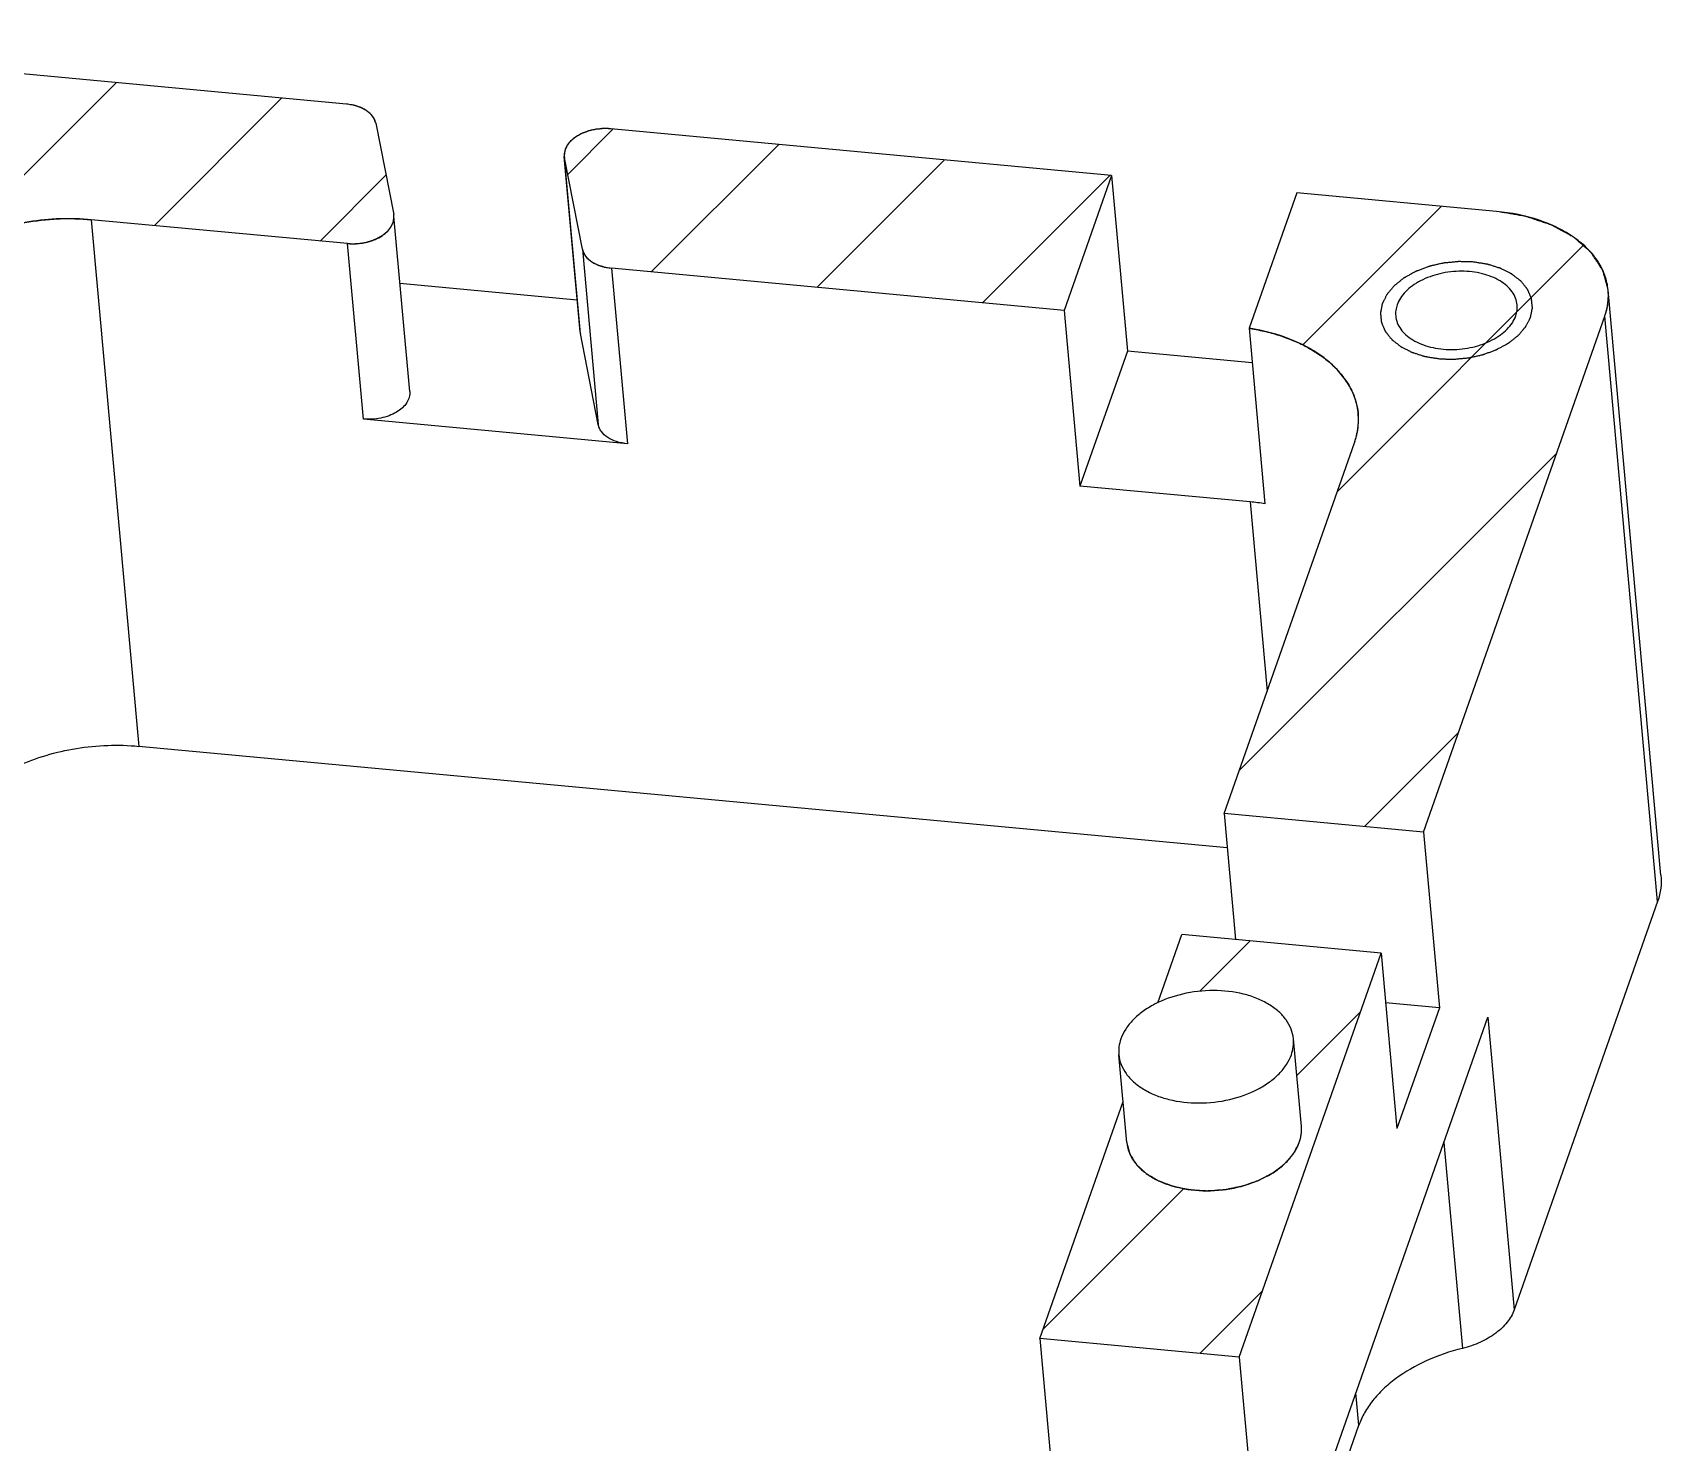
# Model space of a CAD drawing. Header units: millimetres. Extents: x 0 to 420, y 0 to 297.
# Drawn here: x 377.14 to 387.82, y 109.65 to 118.9 of the extents above; entities that cross this region are included whole.
import ezdxf

# ---------------------------------------------------------------- set-up
doc = ezdxf.new("R2010")
doc.units = ezdxf.units.MM
doc.header["$LTSCALE"] = 23.1
doc.layers.get('0').update_dxf_attribs({"linetype": 'CONTINUOUS'})
for name, color, linetype in [('03_ALL_AXES', 7, 'CONTINUOUS'), ('09_ALL_ROUNDS', 7, 'CONTINUOUS'), ('11_ALL_COSMETICS', 7, 'CONTINUOUS'), ('20_ALL_FEATURES', 7, 'CONTINUOUS')]:
    doc.layers.add(name, color=color, linetype=linetype)

msp = doc.modelspace()

# ---------------------------------------------------------------- linework, layer by layer
at = {"color": 4}
for points in [[(386.591, 117.393), (386.583, 117.394), (386.567, 117.394), (386.547, 117.395), (386.531, 117.395), (386.519, 117.395), (386.509, 117.396), (386.502, 117.396), (386.498, 117.396), (386.495, 117.396), (386.492, 117.396), (386.488, 117.395), (386.481, 117.395), (386.467, 117.393), (386.446, 117.391), (386.426, 117.389), (386.412, 117.388), (386.405, 117.387), (386.401, 117.387), (386.398, 117.387), (386.395, 117.386), (386.391, 117.385), (386.384, 117.384), (386.37, 117.381), (386.355, 117.377), (386.339, 117.373), (386.327, 117.371), (386.317, 117.369), (386.311, 117.367), (386.307, 117.366), (386.304, 117.366), (386.301, 117.364), (386.297, 117.363), (386.291, 117.361), (386.282, 117.357), (386.27, 117.353), (386.259, 117.349), (386.248, 117.345), (386.237, 117.341), (386.228, 117.337), (386.221, 117.335), (386.218, 117.334), (386.215, 117.333), (386.213, 117.331), (386.209, 117.329), (386.204, 117.326), (386.196, 117.322), (386.186, 117.317), (386.176, 117.311), (386.167, 117.306), (386.157, 117.301), (386.149, 117.296), (386.144, 117.293), (386.14, 117.292), (386.138, 117.29), (386.136, 117.289), (386.133, 117.287), (386.129, 117.283), (386.122, 117.278), (386.114, 117.271), (386.106, 117.265), (386.098, 117.259), (386.09, 117.252), (386.083, 117.247), (386.079, 117.244), (386.076, 117.241), (386.074, 117.24), (386.072, 117.238), (386.07, 117.236), (386.067, 117.232), (386.062, 117.226), (386.056, 117.219), (386.05, 117.212), (386.044, 117.205), (386.038, 117.197), (386.032, 117.192), (386.029, 117.187), (386.027, 117.185), (386.025, 117.183), (386.024, 117.181), (386.023, 117.179), (386.021, 117.174), (386.017, 117.168), (386.014, 117.16), (386.01, 117.152), (386.006, 117.145), (386.002, 117.138), (386, 117.133), (385.998, 117.129), (385.996, 117.126), (385.995, 117.123), (385.994, 117.121), (385.993, 117.119), (385.993, 117.117), (385.992, 117.114), (385.991, 117.11), (385.99, 117.105), (385.989, 117.098), (385.988, 117.09), (385.986, 117.082), (385.985, 117.076), (385.984, 117.071), (385.983, 117.067), (385.982, 117.064), (385.982, 117.061), (385.981, 117.059), (385.982, 117.057), (385.982, 117.054), (385.982, 117.051), (385.983, 117.047), (385.983, 117.042), (385.984, 117.036), (385.985, 117.028), (385.985, 117.02), (385.986, 117.014), (385.987, 117.009), (385.987, 117.005), (385.987, 117.002), (385.988, 116.999), (385.988, 116.997), (385.989, 116.995), (385.99, 116.993), (385.991, 116.99), (385.993, 116.986), (385.995, 116.981), (385.997, 116.975), (386.001, 116.968), (386.004, 116.96), (386.006, 116.954), (386.009, 116.949), (386.01, 116.946), (386.011, 116.943), (386.013, 116.94), (386.013, 116.938), (386.015, 116.937), (386.016, 116.934), (386.019, 116.931), (386.022, 116.928), (386.025, 116.924), (386.03, 116.918), (386.035, 116.911), (386.041, 116.904), (386.046, 116.897), (386.051, 116.892), (386.054, 116.888), (386.056, 116.886), (386.057, 116.884), (386.059, 116.882), (386.062, 116.88), (386.066, 116.877), (386.072, 116.872), (386.08, 116.866), (386.087, 116.861), (386.095, 116.855), (386.102, 116.849), (386.108, 116.844), (386.112, 116.841), (386.115, 116.839), (386.117, 116.838), (386.119, 116.836), (386.122, 116.835), (386.128, 116.832), (386.135, 116.828), (386.144, 116.824), (386.154, 116.819), (386.163, 116.814), (386.172, 116.81), (386.18, 116.806), (386.185, 116.803), (386.188, 116.802), (386.19, 116.8), (386.193, 116.8), (386.196, 116.799), (386.203, 116.797), (386.211, 116.794), (386.222, 116.791), (386.232, 116.787), (386.243, 116.784), (386.253, 116.781), (386.262, 116.778), (386.268, 116.776), (386.272, 116.775), (386.274, 116.774), (386.278, 116.774), (386.281, 116.773), (386.288, 116.772), (386.298, 116.77), (386.31, 116.768), (386.325, 116.766), (386.345, 116.763), (386.361, 116.76), (386.368, 116.759)], [(386.368, 116.759), (386.377, 116.759), (386.393, 116.758), (386.413, 116.757), (386.429, 116.757), (386.441, 116.757), (386.451, 116.756), (386.458, 116.756), (386.462, 116.756), (386.465, 116.756), (386.468, 116.756), (386.472, 116.757), (386.479, 116.757), (386.493, 116.759), (386.514, 116.761), (386.534, 116.763), (386.548, 116.764), (386.555, 116.765), (386.559, 116.765), (386.562, 116.765), (386.565, 116.766), (386.569, 116.767), (386.576, 116.769), (386.59, 116.772), (386.605, 116.775), (386.621, 116.779), (386.633, 116.781), (386.642, 116.784), (386.649, 116.785), (386.653, 116.786), (386.656, 116.787), (386.659, 116.788), (386.663, 116.789), (386.669, 116.791), (386.678, 116.795), (386.689, 116.799), (386.701, 116.803), (386.712, 116.807), (386.723, 116.811), (386.732, 116.815), (386.738, 116.817), (386.742, 116.819), (386.745, 116.82), (386.747, 116.821), (386.751, 116.823), (386.756, 116.826), (386.764, 116.83), (386.774, 116.835), (386.783, 116.841), (386.793, 116.846), (386.803, 116.851), (386.811, 116.856), (386.816, 116.859), (386.819, 116.861), (386.822, 116.862), (386.824, 116.863), (386.827, 116.866), (386.831, 116.869), (386.838, 116.874), (386.846, 116.881), (386.854, 116.887), (386.862, 116.893), (386.87, 116.9), (386.877, 116.905), (386.881, 116.909), (386.884, 116.911), (386.886, 116.912), (386.887, 116.914), (386.89, 116.916), (386.893, 116.92), (386.898, 116.926), (386.904, 116.933), (386.91, 116.941), (386.916, 116.948), (386.922, 116.955), (386.927, 116.961), (386.931, 116.965), (386.933, 116.967), (386.935, 116.969), (386.935, 116.971), (386.937, 116.973), (386.939, 116.978), (386.942, 116.984), (386.946, 116.992), (386.95, 117), (386.954, 117.008), (386.958, 117.014), (386.96, 117.019), (386.962, 117.023), (386.964, 117.026), (386.965, 117.029), (386.966, 117.031), (386.966, 117.033), (386.967, 117.035), (386.968, 117.038), (386.968, 117.042), (386.969, 117.048), (386.971, 117.054), (386.972, 117.062), (386.974, 117.07), (386.975, 117.076), (386.976, 117.081), (386.977, 117.085), (386.978, 117.089), (386.978, 117.091), (386.979, 117.093), (386.978, 117.095), (386.978, 117.098), (386.978, 117.101), (386.977, 117.105), (386.977, 117.11), (386.976, 117.116), (386.975, 117.124), (386.974, 117.132), (386.974, 117.138), (386.973, 117.143), (386.973, 117.147), (386.972, 117.151), (386.972, 117.153), (386.972, 117.155), (386.971, 117.157), (386.97, 117.159), (386.969, 117.162), (386.967, 117.166), (386.965, 117.171), (386.962, 117.177), (386.959, 117.184), (386.956, 117.192), (386.953, 117.198), (386.951, 117.203), (386.95, 117.207), (386.948, 117.21), (386.947, 117.212), (386.947, 117.214), (386.945, 117.216), (386.943, 117.218), (386.941, 117.221), (386.938, 117.224), (386.935, 117.229), (386.93, 117.234), (386.925, 117.241), (386.919, 117.248), (386.914, 117.255), (386.909, 117.26), (386.906, 117.264), (386.904, 117.267), (386.903, 117.268), (386.901, 117.27), (386.898, 117.272), (386.894, 117.275), (386.888, 117.28), (386.88, 117.286), (386.873, 117.291), (386.865, 117.297), (386.858, 117.303), (386.852, 117.308), (386.847, 117.311), (386.845, 117.313), (386.843, 117.315), (386.841, 117.316), (386.838, 117.317), (386.832, 117.32), (386.825, 117.324), (386.816, 117.328), (386.806, 117.333), (386.797, 117.338), (386.788, 117.342), (386.78, 117.346), (386.775, 117.349), (386.772, 117.35), (386.77, 117.352), (386.767, 117.352), (386.764, 117.354), (386.757, 117.355), (386.749, 117.358), (386.738, 117.362), (386.728, 117.365), (386.717, 117.368), (386.706, 117.372), (386.698, 117.374), (386.691, 117.376), (386.688, 117.377), (386.685, 117.378), (386.682, 117.379), (386.678, 117.379), (386.672, 117.38), (386.662, 117.382), (386.65, 117.384), (386.634, 117.386), (386.615, 117.39), (386.599, 117.392), (386.591, 117.393)]]:
    msp.add_open_spline(points, degree=3, knots=[0, 0, 0, 0, 0.015625, 0.03125, 0.039062, 0.046875, 0.054688, 0.058594, 0.060547, 0.0625, 0.064453, 0.066406, 0.070312, 0.078125, 0.09375, 0.109375, 0.117188, 0.121094, 0.123047, 0.125, 0.126953, 0.128906, 0.132812, 0.140625, 0.15625, 0.164062, 0.171875, 0.179688, 0.183594, 0.185547, 0.1875, 0.189453, 0.191406, 0.195312, 0.203125, 0.210938, 0.21875, 0.226562, 0.234375, 0.242188, 0.246094, 0.248047, 0.25, 0.251953, 0.253906, 0.257812, 0.265625, 0.273438, 0.28125, 0.289062, 0.296875, 0.304688, 0.308594, 0.310547, 0.3125, 0.314453, 0.316406, 0.320312, 0.328125, 0.335938, 0.34375, 0.351562, 0.359375, 0.367188, 0.371094, 0.373047, 0.375, 0.376953, 0.378906, 0.382812, 0.390625, 0.398438, 0.40625, 0.414062, 0.421875, 0.429688, 0.433594, 0.435547, 0.4375, 0.439453, 0.441406, 0.445312, 0.453125, 0.460938, 0.46875, 0.476562, 0.484375, 0.488281, 0.492188, 0.496094, 0.498047, 0.5, 0.501953, 0.503906, 0.507812, 0.511719, 0.515625, 0.523438, 0.53125, 0.539062, 0.546875, 0.550781, 0.554688, 0.558594, 0.560547, 0.5625, 0.564453, 0.566406, 0.570312, 0.574219, 0.578125, 0.585938, 0.59375, 0.601562, 0.609375, 0.613281, 0.617188, 0.621094, 0.623047, 0.625, 0.626953, 0.628906, 0.632812, 0.636719, 0.640625, 0.648438, 0.65625, 0.664062, 0.671875, 0.675781, 0.679688, 0.683594, 0.685547, 0.6875, 0.689453, 0.691406, 0.695312, 0.699219, 0.703125, 0.710938, 0.71875, 0.726562, 0.734375, 0.742188, 0.746094, 0.748047, 0.75, 0.751953, 0.753906, 0.757812, 0.765625, 0.773438, 0.78125, 0.789062, 0.796875, 0.804688, 0.808594, 0.810547, 0.8125, 0.814453, 0.816406, 0.820312, 0.828125, 0.835938, 0.84375, 0.851562, 0.859375, 0.867188, 0.871094, 0.873047, 0.875, 0.876953, 0.878906, 0.882812, 0.890625, 0.898438, 0.90625, 0.914062, 0.921875, 0.929688, 0.933594, 0.935547, 0.9375, 0.939453, 0.941406, 0.945312, 0.953125, 0.960938, 0.96875, 0.984375, 1, 1, 1, 1], dxfattribs=at)
at = {"layer": '03_ALL_AXES', "color": 7}
for p, q in [((385.463, 111.723), (385.411, 112.299)), ((384.317, 111.62), (384.265, 112.195))]:
    msp.add_line(p, q, dxfattribs=at)
for points, knots in [([(386.878, 117.112), (386.877, 117.127), (386.87, 117.158), (386.846, 117.201), (386.811, 117.239), (386.748, 117.284), (386.647, 117.323), (386.512, 117.338), (386.373, 117.322), (386.265, 117.284), (386.191, 117.239), (386.147, 117.201), (386.112, 117.159), (386.096, 117.128), (386.091, 117.112)], [0, 0, 0, 0, 0.047376, 0.096835, 0.149976, 0.207683, 0.336597, 0.479431, 0.626599, 0.767221, 0.832299, 0.892797, 0.948543, 1, 1, 1, 1]), ([(386.091, 117.112), (386.087, 117.101), (386.081, 117.077), (386.08, 117.052), (386.082, 117.04)], [0, 0, 0, 0, 0.50695, 1, 1, 1, 1]), ([(386.082, 117.04), (386.083, 117.025), (386.09, 116.994), (386.114, 116.951), (386.149, 116.913), (386.212, 116.868), (386.313, 116.829), (386.448, 116.814), (386.587, 116.83), (386.695, 116.868), (386.769, 116.913), (386.813, 116.951), (386.848, 116.993), (386.863, 117.024), (386.869, 117.04)], [0, 0, 0, 0, 0.047376, 0.096835, 0.149976, 0.207683, 0.336597, 0.479431, 0.626599, 0.767221, 0.832299, 0.892797, 0.948543, 1, 1, 1, 1]), ([(386.869, 117.04), (386.873, 117.051), (386.879, 117.075), (386.879, 117.1), (386.878, 117.112)], [0, 0, 0, 0, 0.50695, 1, 1, 1, 1]), ([(385.411, 112.299), (385.409, 112.321), (385.398, 112.365), (385.364, 112.426), (385.314, 112.481), (385.248, 112.528), (385.17, 112.567), (385.05, 112.605), (384.884, 112.623), (384.684, 112.6), (384.529, 112.546), (384.423, 112.481), (384.359, 112.427), (384.309, 112.366), (384.287, 112.322), (384.279, 112.299)], [0, 0, 0, 0, 0.047359, 0.0968, 0.149922, 0.207609, 0.270044, 0.336834, 0.479617, 0.626733, 0.767304, 0.832359, 0.892835, 0.948561, 1, 1, 1, 1]), ([(384.279, 112.299), (384.273, 112.282), (384.264, 112.248), (384.264, 112.212), (384.265, 112.195)], [0, 0, 0, 0, 0.506948, 1, 1, 1, 1]), ([(385.397, 112.195), (385.403, 112.212), (385.411, 112.246), (385.412, 112.281), (385.411, 112.299)], [0, 0, 0, 0, 0.506948, 1, 1, 1, 1]), ([(384.265, 112.195), (384.267, 112.173), (384.278, 112.129), (384.312, 112.068), (384.362, 112.013), (384.428, 111.966), (384.506, 111.927), (384.626, 111.889), (384.792, 111.871), (384.991, 111.893), (385.147, 111.948), (385.253, 112.013), (385.317, 112.067), (385.366, 112.128), (385.389, 112.172), (385.397, 112.195)], [0, 0, 0, 0, 0.047359, 0.0968, 0.149922, 0.207609, 0.270044, 0.336834, 0.479617, 0.626733, 0.767304, 0.832359, 0.892835, 0.948561, 1, 1, 1, 1]), ([(385.449, 111.619), (385.455, 111.636), (385.463, 111.67), (385.464, 111.706), (385.463, 111.723)], [0, 0, 0, 0, 0.506948, 1, 1, 1, 1]), ([(384.317, 111.62), (384.319, 111.598), (384.33, 111.554), (384.364, 111.492), (384.414, 111.437), (384.48, 111.39), (384.558, 111.352), (384.678, 111.314), (384.844, 111.295), (385.043, 111.318), (385.199, 111.373), (385.305, 111.437), (385.369, 111.492), (385.418, 111.552), (385.441, 111.597), (385.449, 111.619)], [0, 0, 0, 0, 0.047359, 0.0968, 0.149922, 0.207609, 0.270044, 0.336834, 0.479617, 0.626733, 0.767304, 0.832359, 0.892835, 0.948561, 1, 1, 1, 1])]:
    msp.add_open_spline(points, degree=3, knots=knots, dxfattribs=at)
at = {"layer": '09_ALL_ROUNDS', "color": 7}
for p, q in [((379.199, 118.429), (374.175, 118.898)), ((379.391, 118.303), (379.508, 117.706)), ((384.217, 117.961), (380.932, 118.267)), ((380.731, 116.935), (380.627, 118.086)), ((380.746, 117.478), (380.628, 118.076)), ((379.205, 117.514), (377.524, 117.671)), ((379.613, 116.544), (379.509, 117.695)), ((383.906, 117.075), (380.937, 117.353)), ((379.549, 117.255), (380.712, 117.146)), ((380.85, 116.327), (380.733, 116.925)), ((381.041, 116.201), (379.309, 116.363)), ((387.8, 113.2), (386.859, 110.521)), ((384.308, 105.674), (386.685, 112.44)), ((384.343, 105.505), (385.84, 109.765))]:
    msp.add_line(p, q, dxfattribs=at)
at = {"layer": '09_ALL_ROUNDS', "color": 4}
for p, q in [((380.733, 116.925), (380.628, 118.076)), ((379.309, 116.363), (379.205, 117.514)), ((380.746, 117.478), (380.85, 116.327)), ((380.937, 117.353), (381.041, 116.201)), ((386.685, 112.44), (386.859, 110.521)), ((386.397, 111.619), (386.519, 110.269)), ((385.84, 109.765), (385.82, 109.978))]:
    msp.add_line(p, q, dxfattribs=at)
at = {"layer": '09_ALL_ROUNDS', "color": 7}
for centre, start, end in [((380.729, 118.095), 185.1707, 191.099), ((379.408, 117.686), 5.1707, 11.099), ((380.833, 116.944), 185.1707, 191.099)]:
    msp.add_arc(centre, 0.102, start, end, dxfattribs=at)
for points, knots in [([(379.391, 118.303), (379.389, 118.311), (379.384, 118.328), (379.365, 118.358), (379.327, 118.392), (379.268, 118.418), (379.223, 118.427), (379.199, 118.429)], [0, 0, 0, 0, 0.101091, 0.206706, 0.438949, 0.705194, 1, 1, 1, 1]), ([(380.932, 118.267), (380.894, 118.271), (380.836, 118.267), (380.764, 118.247), (380.715, 118.224), (380.676, 118.195), (380.646, 118.162), (380.628, 118.125), (380.626, 118.099), (380.627, 118.086)], [0, 0, 0, 0, 0.290828, 0.433579, 0.568593, 0.692762, 0.804737, 0.905718, 1, 1, 1, 1]), ([(379.205, 117.514), (379.243, 117.511), (379.301, 117.514), (379.373, 117.535), (379.421, 117.557), (379.461, 117.586), (379.49, 117.62), (379.508, 117.657), (379.51, 117.683), (379.509, 117.695)], [0, 0, 0, 0, 0.290828, 0.433579, 0.568593, 0.692762, 0.804737, 0.905718, 1, 1, 1, 1]), ([(380.746, 117.478), (380.747, 117.47), (380.753, 117.454), (380.771, 117.423), (380.809, 117.39), (380.868, 117.363), (380.914, 117.355), (380.937, 117.353)], [0, 0, 0, 0, 0.101091, 0.206706, 0.438949, 0.705194, 1, 1, 1, 1]), ([(379.613, 116.544), (379.614, 116.532), (379.612, 116.506), (379.594, 116.469), (379.565, 116.435), (379.525, 116.406), (379.477, 116.384), (379.405, 116.363), (379.347, 116.36), (379.309, 116.363)], [0, 0, 0, 0, 0.094282, 0.195263, 0.307238, 0.431407, 0.566421, 0.709172, 1, 1, 1, 1]), ([(381.041, 116.201), (381.018, 116.204), (380.972, 116.212), (380.913, 116.239), (380.875, 116.272), (380.857, 116.303), (380.851, 116.319), (380.85, 116.327)], [0, 0, 0, 0, 0.294806, 0.561051, 0.793294, 0.898909, 1, 1, 1, 1]), ([(386.859, 110.521), (386.848, 110.492), (386.814, 110.434), (386.737, 110.363), (386.636, 110.305), (386.56, 110.279), (386.519, 110.269)], [0, 0, 0, 0, 0.211055, 0.449022, 0.714068, 1, 1, 1, 1]), ([(386.519, 110.269), (386.438, 110.249), (386.285, 110.196), (386.112, 110.098), (385.999, 110.004), (385.93, 109.929), (385.876, 109.85), (385.85, 109.793), (385.84, 109.765)], [0, 0, 0, 0, 0.285578, 0.550296, 0.672915, 0.788477, 0.897236, 1, 1, 1, 1])]:
    msp.add_open_spline(points, degree=3, knots=knots, dxfattribs=at)
at = {"layer": '11_ALL_COSMETICS', "color": 7}
for p, q in [((379.199, 118.429), (374.175, 118.898)), ((379.207, 118.428), (379.199, 118.429)), ((379.391, 118.303), (379.39, 118.308)), ((379.391, 118.303), (379.508, 117.706)), ((384.217, 117.961), (380.932, 118.267)), ((380.627, 118.093), (380.627, 118.087)), ((380.627, 118.087), (380.627, 118.086)), ((380.627, 118.086), (380.628, 118.081)), ((380.628, 118.081), (380.628, 118.076)), ((380.746, 117.478), (380.628, 118.076)), ((384.217, 117.961), (383.906, 117.075)), ((385.433, 117.847), (385.12, 116.959)), ((386.743, 117.725), (385.433, 117.847)), ((379.205, 117.514), (377.524, 117.671)), ((379.509, 117.7), (379.508, 117.706)), ((379.509, 117.7), (379.509, 117.7)), ((379.509, 117.695), (379.509, 117.7)), ((379.51, 117.689), (379.509, 117.695)), ((383.906, 117.075), (380.937, 117.353)), ((387.475, 117.209), (387.474, 117.219)), ((387.476, 117.2), (387.475, 117.209)), ((386.265, 113.655), (387.453, 117.038)), ((384.957, 113.777), (385.811, 116.208)), ((386.265, 113.655), (384.957, 113.777)), ((384.521, 112.536), (384.678, 112.983)), ((385.986, 112.861), (384.678, 112.983)), ((385.055, 110.211), (385.986, 112.861)), ((383.747, 110.333), (384.293, 111.887)), ((384.317, 111.62), (384.318, 111.616)), ((385.055, 110.211), (383.747, 110.333))]:
    msp.add_line(p, q, dxfattribs=at)
at = {"layer": '11_ALL_COSMETICS', "color": 4}
for p, q in [((376.575, 117.457), (377.689, 118.57)), ((377.939, 117.632), (378.775, 118.469)), ((380.65, 117.967), (380.948, 118.266)), ((381.198, 117.328), (382.035, 118.164)), ((382.285, 117.227), (383.121, 118.063)), ((379.025, 117.531), (379.457, 117.963)), ((383.371, 117.125), (384.208, 117.962)), ((385.472, 116.85), (386.381, 117.759)), ((385.699, 115.889), (387.315, 117.505)), ((385.055, 114.058), (387.138, 116.14)), ((385.877, 113.691), (386.494, 114.308)), ((384.797, 112.611), (385.127, 112.942)), ((385.432, 112.059), (385.851, 112.477)), ((383.769, 110.395), (384.69, 111.316)), ((384.797, 110.235), (385.207, 110.646))]:
    msp.add_line(p, q, dxfattribs=at)
at = {"layer": '11_ALL_COSMETICS', "color": 7}
for centre, radius, start, end in [((385.41, 116.36), 0.428, 4.162, 5.6228), ((385.409, 116.36), 0.428, 3.07, 4.162), ((385.409, 116.36), 0.429, 1.4656, 3.0698), ((385.408, 116.36), 0.429, 0.8487, 1.4659), ((385.371, 116.364), 0.466, 346.8262, 347.7047), ((385.376, 116.363), 0.461, 347.704, 348.949), ((385.381, 116.362), 0.457, 348.9496, 349.8648), ((385.385, 116.362), 0.453, 349.8644, 351.1192), ((385.388, 116.361), 0.449, 351.1197, 352.0288), ((385.392, 116.361), 0.446, 352.0283, 353.3348), ((385.395, 116.36), 0.443, 353.3354, 354.2125), ((385.397, 116.36), 0.44, 354.212, 355.6136), ((385.4, 116.36), 0.437, 355.6143, 356.4133), ((385.407, 116.36), 0.431, 358.6249, 0.8478), ((385.405, 116.36), 0.433, 358.1494, 358.6259), ((385.403, 116.36), 0.435, 356.4124, 358.1483), ((385.343, 116.372), 0.496, 340.6464, 342.672), ((385.35, 116.37), 0.488, 342.6756, 343.3466), ((385.356, 116.368), 0.483, 343.3452, 344.7347), ((385.361, 116.367), 0.477, 344.7358, 345.543), ((385.366, 116.365), 0.472, 345.5421, 346.8254)]:
    msp.add_arc(centre, radius, start, end, dxfattribs=at)
for points, knots in [([(379.39, 118.308), (379.388, 118.312), (379.386, 118.317), (379.383, 118.325), (379.381, 118.329), (379.379, 118.333), (379.378, 118.335), (379.378, 118.337), (379.377, 118.339), (379.374, 118.342), (379.371, 118.346), (379.367, 118.351), (379.363, 118.356), (379.36, 118.36), (379.358, 118.363), (379.357, 118.364), (379.355, 118.366), (379.353, 118.368), (379.347, 118.372), (379.341, 118.377), (379.335, 118.382), (379.332, 118.385), (379.33, 118.386), (379.329, 118.387), (379.327, 118.388), (379.325, 118.389), (379.321, 118.391), (379.313, 118.395), (379.305, 118.4), (379.298, 118.403), (379.296, 118.405), (379.293, 118.406), (379.291, 118.407), (379.286, 118.408), (379.28, 118.411), (379.272, 118.413), (379.265, 118.416), (379.258, 118.418), (379.254, 118.419), (379.251, 118.42), (379.248, 118.421), (379.245, 118.421), (379.236, 118.423), (379.224, 118.425), (379.212, 118.427), (379.207, 118.428)], [0, 0, 0, 0, 0.0625, 0.09375, 0.125, 0.140625, 0.15625, 0.164062, 0.171875, 0.1875, 0.21875, 0.25, 0.28125, 0.3125, 0.328125, 0.335938, 0.34375, 0.359375, 0.375, 0.4375, 0.46875, 0.484375, 0.492188, 0.5, 0.507812, 0.515625, 0.53125, 0.5625, 0.625, 0.640625, 0.65625, 0.664062, 0.671875, 0.6875, 0.71875, 0.75, 0.78125, 0.8125, 0.828125, 0.835938, 0.84375, 0.859375, 0.875, 0.9375, 1, 1, 1, 1]), ([(380.932, 118.267), (380.922, 118.268), (380.909, 118.268), (380.894, 118.268), (380.887, 118.269), (380.882, 118.269), (380.876, 118.268), (380.869, 118.267), (380.86, 118.266), (380.85, 118.265), (380.842, 118.265), (380.837, 118.264), (380.833, 118.264), (380.827, 118.262), (380.818, 118.26), (380.807, 118.258), (380.796, 118.255), (380.788, 118.253), (380.784, 118.252), (380.779, 118.25), (380.774, 118.248), (380.766, 118.245), (380.757, 118.242), (380.749, 118.239), (380.74, 118.236), (380.731, 118.23), (380.72, 118.224), (380.711, 118.219), (380.705, 118.215), (380.701, 118.213), (380.698, 118.211), (380.694, 118.208), (380.69, 118.204), (380.685, 118.2), (380.681, 118.197), (380.676, 118.193), (380.673, 118.19), (380.67, 118.188), (380.669, 118.186), (380.668, 118.185), (380.666, 118.183), (380.663, 118.179), (380.658, 118.173), (380.652, 118.166), (380.648, 118.16), (380.645, 118.157), (380.644, 118.154), (380.642, 118.151), (380.641, 118.147), (380.639, 118.143), (380.637, 118.138), (380.635, 118.134), (380.633, 118.13), (380.632, 118.127), (380.631, 118.125), (380.631, 118.123), (380.63, 118.119), (380.63, 118.116), (380.628, 118.107), (380.627, 118.099), (380.627, 118.093)], [0, 0, 0, 0, 0.0625, 0.09375, 0.101562, 0.109375, 0.125, 0.140625, 0.15625, 0.1875, 0.203125, 0.210938, 0.21875, 0.234375, 0.25, 0.28125, 0.3125, 0.328125, 0.335938, 0.34375, 0.359375, 0.375, 0.40625, 0.421875, 0.4375, 0.46875, 0.5, 0.53125, 0.546875, 0.554688, 0.5625, 0.578125, 0.59375, 0.609375, 0.625, 0.640625, 0.65625, 0.664062, 0.667969, 0.671875, 0.679688, 0.6875, 0.71875, 0.75, 0.765625, 0.78125, 0.789062, 0.796875, 0.8125, 0.828125, 0.84375, 0.859375, 0.875, 0.882812, 0.890625, 0.898438, 0.90625, 0.921875, 0.9375, 1, 1, 1, 1]), ([(379.205, 117.514), (379.214, 117.514), (379.228, 117.514), (379.243, 117.513), (379.25, 117.513), (379.254, 117.513), (379.26, 117.514), (379.267, 117.514), (379.277, 117.515), (379.286, 117.516), (379.294, 117.517), (379.299, 117.518), (379.304, 117.518), (379.309, 117.519), (379.318, 117.521), (379.329, 117.524), (379.34, 117.527), (379.348, 117.528), (379.353, 117.53), (379.357, 117.531), (379.362, 117.533), (379.371, 117.536), (379.379, 117.54), (379.387, 117.543), (379.396, 117.546), (379.405, 117.551), (379.416, 117.558), (379.425, 117.563), (379.432, 117.567), (379.436, 117.569), (379.438, 117.571), (379.442, 117.574), (379.447, 117.578), (379.451, 117.581), (379.455, 117.585), (379.46, 117.589), (379.464, 117.592), (379.466, 117.594), (379.468, 117.595), (379.469, 117.597), (379.47, 117.598), (379.473, 117.603), (379.478, 117.609), (379.484, 117.616), (379.488, 117.621), (379.491, 117.625), (379.492, 117.628), (379.494, 117.631), (379.496, 117.635), (379.498, 117.639), (379.5, 117.643), (379.502, 117.648), (379.503, 117.652), (379.505, 117.655), (379.506, 117.657), (379.506, 117.659), (379.506, 117.662), (379.507, 117.666), (379.508, 117.675), (379.509, 117.683), (379.51, 117.689)], [0, 0, 0, 0, 0.0625, 0.09375, 0.101562, 0.109375, 0.125, 0.140625, 0.15625, 0.1875, 0.203125, 0.210938, 0.21875, 0.234375, 0.25, 0.28125, 0.3125, 0.328125, 0.335938, 0.34375, 0.359375, 0.375, 0.40625, 0.421875, 0.4375, 0.46875, 0.5, 0.53125, 0.546875, 0.554688, 0.5625, 0.578125, 0.59375, 0.609375, 0.625, 0.640625, 0.65625, 0.664062, 0.667969, 0.671875, 0.679688, 0.6875, 0.71875, 0.75, 0.765625, 0.78125, 0.789062, 0.796875, 0.8125, 0.828125, 0.84375, 0.859375, 0.875, 0.882812, 0.890625, 0.898438, 0.90625, 0.921875, 0.9375, 1, 1, 1, 1]), ([(387.474, 117.219), (387.47, 117.235), (387.463, 117.258), (387.456, 117.284), (387.451, 117.3), (387.448, 117.311), (387.445, 117.321), (387.443, 117.328), (387.442, 117.333), (387.44, 117.337), (387.44, 117.339), (387.439, 117.341), (387.438, 117.343), (387.436, 117.346), (387.433, 117.351), (387.428, 117.358), (387.422, 117.367), (387.413, 117.381), (387.401, 117.399), (387.389, 117.417), (387.379, 117.432), (387.373, 117.441), (387.369, 117.448), (387.366, 117.452), (387.363, 117.455), (387.362, 117.457), (387.36, 117.459), (387.358, 117.461), (387.355, 117.464), (387.35, 117.468), (387.343, 117.474), (387.334, 117.482), (387.323, 117.491), (387.313, 117.5), (387.302, 117.51), (387.291, 117.519), (387.281, 117.528), (387.272, 117.536), (387.265, 117.543), (387.259, 117.547), (387.255, 117.551), (387.252, 117.554), (387.25, 117.555), (387.249, 117.557), (387.247, 117.557), (387.245, 117.559), (387.241, 117.561), (387.235, 117.564), (387.228, 117.568), (387.219, 117.573), (387.208, 117.579), (387.195, 117.586), (387.181, 117.594), (387.168, 117.601), (387.154, 117.608), (387.141, 117.616), (387.129, 117.622), (387.121, 117.627), (387.115, 117.63), (387.11, 117.633), (387.108, 117.634), (387.105, 117.635), (387.103, 117.636), (387.098, 117.638), (387.091, 117.64), (387.081, 117.644), (387.067, 117.648), (387.046, 117.655), (387.019, 117.664), (386.992, 117.673), (386.971, 117.681), (386.957, 117.685), (386.946, 117.689), (386.94, 117.691), (386.935, 117.693), (386.932, 117.693), (386.929, 117.694), (386.926, 117.694), (386.917, 117.696), (386.903, 117.698), (386.886, 117.701), (386.868, 117.704), (386.844, 117.708), (386.802, 117.715), (386.767, 117.721), (386.743, 117.725)], [0, 0, 0, 0, 0.0625, 0.09375, 0.109375, 0.125, 0.140625, 0.148438, 0.15625, 0.160156, 0.164062, 0.166016, 0.167969, 0.171875, 0.179688, 0.1875, 0.203125, 0.21875, 0.25, 0.28125, 0.296875, 0.3125, 0.320312, 0.328125, 0.332031, 0.333984, 0.335938, 0.339844, 0.34375, 0.351562, 0.359375, 0.375, 0.390625, 0.40625, 0.421875, 0.4375, 0.453125, 0.46875, 0.476562, 0.484375, 0.492188, 0.496094, 0.498047, 0.5, 0.501953, 0.503906, 0.507812, 0.515625, 0.523438, 0.53125, 0.546875, 0.5625, 0.578125, 0.59375, 0.609375, 0.625, 0.640625, 0.648438, 0.65625, 0.660156, 0.664062, 0.666016, 0.667969, 0.671875, 0.679688, 0.6875, 0.703125, 0.71875, 0.75, 0.78125, 0.796875, 0.8125, 0.820312, 0.828125, 0.832031, 0.833984, 0.835938, 0.839844, 0.84375, 0.859375, 0.875, 0.890625, 0.90625, 0.9375, 1, 1, 1, 1]), ([(380.746, 117.478), (380.747, 117.474), (380.749, 117.469), (380.752, 117.461), (380.754, 117.456), (380.755, 117.452), (380.756, 117.45), (380.757, 117.448), (380.758, 117.446), (380.76, 117.443), (380.763, 117.439), (380.767, 117.433), (380.771, 117.428), (380.775, 117.424), (380.777, 117.42), (380.778, 117.419), (380.78, 117.417), (380.782, 117.415), (380.788, 117.411), (380.794, 117.405), (380.801, 117.4), (380.804, 117.397), (380.806, 117.396), (380.807, 117.395), (380.809, 117.394), (380.812, 117.392), (380.816, 117.39), (380.824, 117.386), (380.832, 117.382), (380.84, 117.378), (380.843, 117.376), (380.845, 117.375), (380.847, 117.374), (380.852, 117.372), (380.859, 117.37), (380.867, 117.368), (380.875, 117.365), (380.882, 117.363), (380.887, 117.361), (380.89, 117.36), (380.893, 117.36), (380.896, 117.359), (380.906, 117.358), (380.919, 117.356), (380.931, 117.354), (380.937, 117.353)], [0, 0, 0, 0, 0.0625, 0.09375, 0.125, 0.140625, 0.15625, 0.164062, 0.171875, 0.1875, 0.21875, 0.25, 0.28125, 0.3125, 0.328125, 0.335938, 0.34375, 0.359375, 0.375, 0.4375, 0.46875, 0.484375, 0.492188, 0.5, 0.507812, 0.515625, 0.53125, 0.5625, 0.625, 0.640625, 0.65625, 0.664062, 0.671875, 0.6875, 0.71875, 0.75, 0.78125, 0.8125, 0.828125, 0.835938, 0.84375, 0.859375, 0.875, 0.9375, 1, 1, 1, 1]), ([(387.453, 117.038), (387.454, 117.041), (387.456, 117.047), (387.459, 117.055), (387.461, 117.061), (387.462, 117.068), (387.464, 117.077), (387.467, 117.085), (387.468, 117.092), (387.469, 117.099), (387.471, 117.106), (387.472, 117.113), (387.473, 117.118), (387.473, 117.123), (387.474, 117.13), (387.475, 117.137), (387.476, 117.144), (387.476, 117.149), (387.476, 117.153), (387.476, 117.158), (387.477, 117.163), (387.477, 117.167), (387.477, 117.17), (387.477, 117.174), (387.477, 117.18), (387.476, 117.189), (387.476, 117.196), (387.476, 117.2)], [0, 0, 0, 0, 0.0625, 0.125, 0.15625, 0.1875, 0.25, 0.3125, 0.34375, 0.375, 0.4375, 0.46875, 0.5, 0.53125, 0.5625, 0.625, 0.65625, 0.6875, 0.71875, 0.75, 0.78125, 0.8125, 0.828125, 0.84375, 0.875, 0.9375, 1, 1, 1, 1]), ([(385.12, 116.959), (385.123, 116.958), (385.16, 116.952), (385.231, 116.938), (385.328, 116.91), (385.419, 116.876), (385.504, 116.835), (385.58, 116.788), (385.648, 116.737), (385.707, 116.68), (385.755, 116.619), (385.793, 116.555), (385.82, 116.488), (385.831, 116.436), (385.835, 116.407), (385.835, 116.402)], [0, 0, 0, 0, 0.00634, 0.094666, 0.182991, 0.271316, 0.359642, 0.447967, 0.536292, 0.624617, 0.712943, 0.801268, 0.889593, 0.977919, 1, 1, 1, 1]), ([(385.449, 111.619), (385.45, 111.623), (385.452, 111.629), (385.454, 111.635), (385.455, 111.639), (385.456, 111.645), (385.458, 111.65), (385.459, 111.655), (385.459, 111.659), (385.46, 111.663), (385.461, 111.667), (385.461, 111.67), (385.462, 111.674), (385.462, 111.678), (385.463, 111.683), (385.463, 111.687), (385.463, 111.692), (385.463, 111.697), (385.463, 111.702), (385.463, 111.706), (385.463, 111.713), (385.463, 111.719), (385.463, 111.723)], [0, 0, 0, 0, 0.125, 0.15625, 0.1875, 0.25, 0.3125, 0.34375, 0.375, 0.4375, 0.46875, 0.5, 0.53125, 0.5625, 0.625, 0.65625, 0.6875, 0.75, 0.8125, 0.84375, 0.875, 1, 1, 1, 1]), ([(384.318, 111.616), (384.319, 111.611), (384.322, 111.6), (384.326, 111.584), (384.33, 111.571), (384.333, 111.561), (384.334, 111.554), (384.336, 111.549), (384.336, 111.547), (384.337, 111.545), (384.337, 111.544), (384.338, 111.543), (384.339, 111.54), (384.342, 111.536), (384.346, 111.53), (384.352, 111.52), (384.358, 111.511), (384.364, 111.501), (384.369, 111.494), (384.373, 111.487), (384.376, 111.483), (384.378, 111.48), (384.379, 111.477), (384.381, 111.475), (384.385, 111.471), (384.391, 111.466), (384.398, 111.459), (384.407, 111.451), (384.416, 111.442), (384.425, 111.433), (384.431, 111.428), (384.436, 111.424), (384.439, 111.421), (384.442, 111.418), (384.445, 111.416), (384.448, 111.414), (384.452, 111.412), (384.458, 111.408), (384.468, 111.402), (384.484, 111.393), (384.499, 111.384), (384.509, 111.378), (384.515, 111.374), (384.519, 111.372), (384.522, 111.37), (384.525, 111.368), (384.529, 111.367), (384.535, 111.365), (384.542, 111.362), (384.551, 111.359), (384.565, 111.354), (384.582, 111.347), (384.6, 111.34), (384.612, 111.336), (384.618, 111.334), (384.622, 111.332), (384.626, 111.332), (384.631, 111.33), (384.638, 111.329), (384.648, 111.327), (384.66, 111.324), (384.676, 111.321), (384.691, 111.318), (384.707, 111.315), (384.717, 111.313), (384.724, 111.311), (384.727, 111.311), (384.729, 111.31), (384.732, 111.31), (384.737, 111.31), (384.745, 111.309), (384.755, 111.308), (384.772, 111.307), (384.789, 111.306), (384.805, 111.305), (384.818, 111.304), (384.828, 111.304), (384.835, 111.303), (384.84, 111.303), (384.843, 111.303), (384.846, 111.303), (384.85, 111.303), (384.858, 111.304), (384.869, 111.304), (384.881, 111.305), (384.899, 111.306), (384.916, 111.308), (384.933, 111.309), (384.944, 111.309), (384.952, 111.31), (384.961, 111.31), (384.971, 111.313), (384.984, 111.315), (385, 111.319), (385.017, 111.322), (385.033, 111.325), (385.045, 111.328), (385.056, 111.33), (385.064, 111.331), (385.069, 111.332), (385.073, 111.333), (385.077, 111.334), (385.084, 111.337), (385.097, 111.341), (385.117, 111.348), (385.14, 111.356), (385.157, 111.362), (385.168, 111.366), (385.174, 111.368), (385.179, 111.369), (385.183, 111.371), (385.186, 111.373), (385.19, 111.375), (385.197, 111.379), (385.209, 111.385), (385.227, 111.394), (385.244, 111.404), (385.256, 111.41), (385.263, 111.413), (385.268, 111.416), (385.271, 111.418), (385.275, 111.419), (385.278, 111.422), (385.282, 111.425), (385.288, 111.43), (385.295, 111.435), (385.306, 111.444), (385.318, 111.452), (385.329, 111.461), (385.338, 111.467), (385.345, 111.473), (385.35, 111.477), (385.352, 111.479), (385.354, 111.481), (385.357, 111.484), (385.361, 111.489), (385.367, 111.495), (385.373, 111.503), (385.382, 111.512), (385.39, 111.522), (385.399, 111.532), (385.404, 111.538), (385.408, 111.542), (385.41, 111.545), (385.411, 111.546), (385.412, 111.547), (385.413, 111.549), (385.414, 111.552), (385.416, 111.556), (385.42, 111.563), (385.425, 111.574), (385.432, 111.587), (385.441, 111.603), (385.446, 111.614), (385.449, 111.619)], [0, 0, 0, 0, 0.015625, 0.03125, 0.046875, 0.054688, 0.0625, 0.066406, 0.068359, 0.070312, 0.071289, 0.072266, 0.074219, 0.078125, 0.085938, 0.09375, 0.109375, 0.117188, 0.125, 0.132812, 0.136719, 0.140625, 0.142578, 0.144531, 0.148438, 0.15625, 0.164062, 0.171875, 0.1875, 0.195312, 0.203125, 0.207031, 0.210938, 0.214844, 0.216797, 0.21875, 0.222656, 0.226562, 0.234375, 0.25, 0.265625, 0.273438, 0.277344, 0.28125, 0.283203, 0.285156, 0.289062, 0.292969, 0.296875, 0.304688, 0.3125, 0.328125, 0.34375, 0.351562, 0.355469, 0.357422, 0.359375, 0.363281, 0.367188, 0.375, 0.382812, 0.390625, 0.40625, 0.414062, 0.421875, 0.425781, 0.427734, 0.428711, 0.429688, 0.433594, 0.4375, 0.445312, 0.453125, 0.46875, 0.476562, 0.484375, 0.492188, 0.496094, 0.498047, 0.5, 0.501953, 0.503906, 0.507812, 0.515625, 0.523438, 0.53125, 0.546875, 0.554688, 0.5625, 0.566406, 0.570312, 0.578125, 0.585938, 0.59375, 0.609375, 0.617188, 0.625, 0.632812, 0.636719, 0.640625, 0.642578, 0.644531, 0.648438, 0.65625, 0.671875, 0.6875, 0.703125, 0.707031, 0.710938, 0.714844, 0.716797, 0.71875, 0.722656, 0.726562, 0.734375, 0.75, 0.765625, 0.773438, 0.777344, 0.78125, 0.783203, 0.785156, 0.789062, 0.792969, 0.796875, 0.804688, 0.8125, 0.828125, 0.835938, 0.84375, 0.851562, 0.855469, 0.857422, 0.859375, 0.863281, 0.867188, 0.875, 0.882812, 0.890625, 0.90625, 0.914062, 0.921875, 0.925781, 0.927734, 0.928711, 0.929688, 0.931641, 0.933594, 0.9375, 0.945312, 0.953125, 0.96875, 0.984375, 1, 1, 1, 1])]:
    msp.add_open_spline(points, degree=3, knots=knots, dxfattribs=at)
msp.add_open_spline([(376.266, 117.099), (376.274, 117.122), (376.294, 117.168), (376.335, 117.236), (376.387, 117.301), (376.448, 117.363), (376.519, 117.421), (376.598, 117.474), (376.685, 117.522), (376.778, 117.565), (376.877, 117.601), (376.98, 117.631), (377.087, 117.653), (377.196, 117.669), (377.306, 117.678), (377.416, 117.679), (377.488, 117.674), (377.524, 117.671)], degree=3, dxfattribs=at)
at = {"layer": '20_ALL_FEATURES', "color": 7}
for p, q in [((384.217, 117.961), (383.906, 117.075)), ((384.217, 117.961), (384.321, 116.809)), ((385.433, 117.847), (385.12, 116.959)), ((386.743, 117.725), (385.433, 117.847)), ((387.822, 113.372), (387.475, 117.209)), ((383.906, 117.075), (384.01, 115.924)), ((386.265, 113.655), (387.453, 117.038)), ((385.12, 116.959), (385.224, 115.808)), ((384.321, 116.809), (384.01, 115.924)), ((385.141, 116.733), (384.321, 116.809)), ((384.957, 113.777), (385.811, 116.208)), ((385.126, 115.82), (384.01, 115.924)), ((384.977, 113.551), (377.836, 114.217)), ((386.265, 113.655), (384.957, 113.777)), ((384.957, 113.777), (385.031, 112.95)), ((386.265, 113.655), (386.369, 112.503)), ((384.521, 112.536), (384.678, 112.983)), ((385.986, 112.861), (384.678, 112.983)), ((385.055, 110.211), (385.986, 112.861)), ((385.986, 112.861), (386.09, 111.71)), ((386.369, 112.503), (386.015, 112.536)), ((386.369, 112.503), (386.09, 111.71)), ((383.747, 110.333), (384.293, 111.887)), ((385.055, 110.211), (383.747, 110.333)), ((383.747, 110.333), (383.822, 109.507)), ((385.055, 110.211), (385.159, 109.06))]:
    msp.add_line(p, q, dxfattribs=at)
at = {"layer": '20_ALL_FEATURES', "color": 4}
for p, q in [((377.524, 117.671), (377.836, 114.217)), ((387.8, 113.2), (387.453, 117.038)), ((385.126, 115.82), (385.238, 114.578))]:
    msp.add_line(p, q, dxfattribs=at)
at = {"layer": '20_ALL_FEATURES', "color": 7}
msp.add_arc((384.987, 114.322), 1.505, 80.9028, 84.6754, dxfattribs=at)
for points, knots in [([(377.524, 117.671), (377.456, 117.677), (377.319, 117.681), (377.115, 117.661), (376.917, 117.617), (376.733, 117.549), (376.57, 117.46), (376.434, 117.354), (376.329, 117.234), (376.282, 117.144), (376.266, 117.099)], [0, 0, 0, 0, 0.138897, 0.279201, 0.417725, 0.551433, 0.677737, 0.794809, 0.901952, 1, 1, 1, 1]), ([(387.475, 117.209), (387.472, 117.241), (387.458, 117.307), (387.412, 117.399), (387.343, 117.483), (387.253, 117.557), (387.145, 117.62), (386.977, 117.689), (386.838, 117.716), (386.743, 117.725)], [0, 0, 0, 0, 0.101022, 0.205688, 0.316942, 0.436635, 0.565481, 0.703208, 1, 1, 1, 1]), ([(387.453, 117.038), (387.463, 117.065), (387.477, 117.122), (387.478, 117.181), (387.475, 117.209)], [0, 0, 0, 0, 0.506945, 1, 1, 1, 1]), ([(385.836, 116.398), (385.833, 116.431), (385.819, 116.498), (385.774, 116.593), (385.708, 116.681), (385.621, 116.761), (385.517, 116.83), (385.352, 116.908), (385.215, 116.944), (385.12, 116.959)], [0, 0, 0, 0, 0.102808, 0.208808, 0.320659, 0.440162, 0.568192, 0.704782, 1, 1, 1, 1]), ([(385.811, 116.208), (385.822, 116.239), (385.837, 116.302), (385.839, 116.367), (385.836, 116.398)], [0, 0, 0, 0, 0.506945, 1, 1, 1, 1]), ([(376.578, 113.645), (376.594, 113.69), (376.641, 113.781), (376.746, 113.901), (376.882, 114.007), (377.045, 114.095), (377.229, 114.163), (377.427, 114.208), (377.631, 114.228), (377.768, 114.224), (377.836, 114.217)], [0, 0, 0, 0, 0.098048, 0.205192, 0.322264, 0.448568, 0.582276, 0.720799, 0.861103, 1, 1, 1, 1]), ([(387.822, 113.372), (387.825, 113.343), (387.824, 113.285), (387.81, 113.228), (387.8, 113.2)], [0, 0, 0, 0, 0.493055, 1, 1, 1, 1])]:
    msp.add_open_spline(points, degree=3, knots=knots, dxfattribs=at)

doc.saveas('drawing.dxf')
